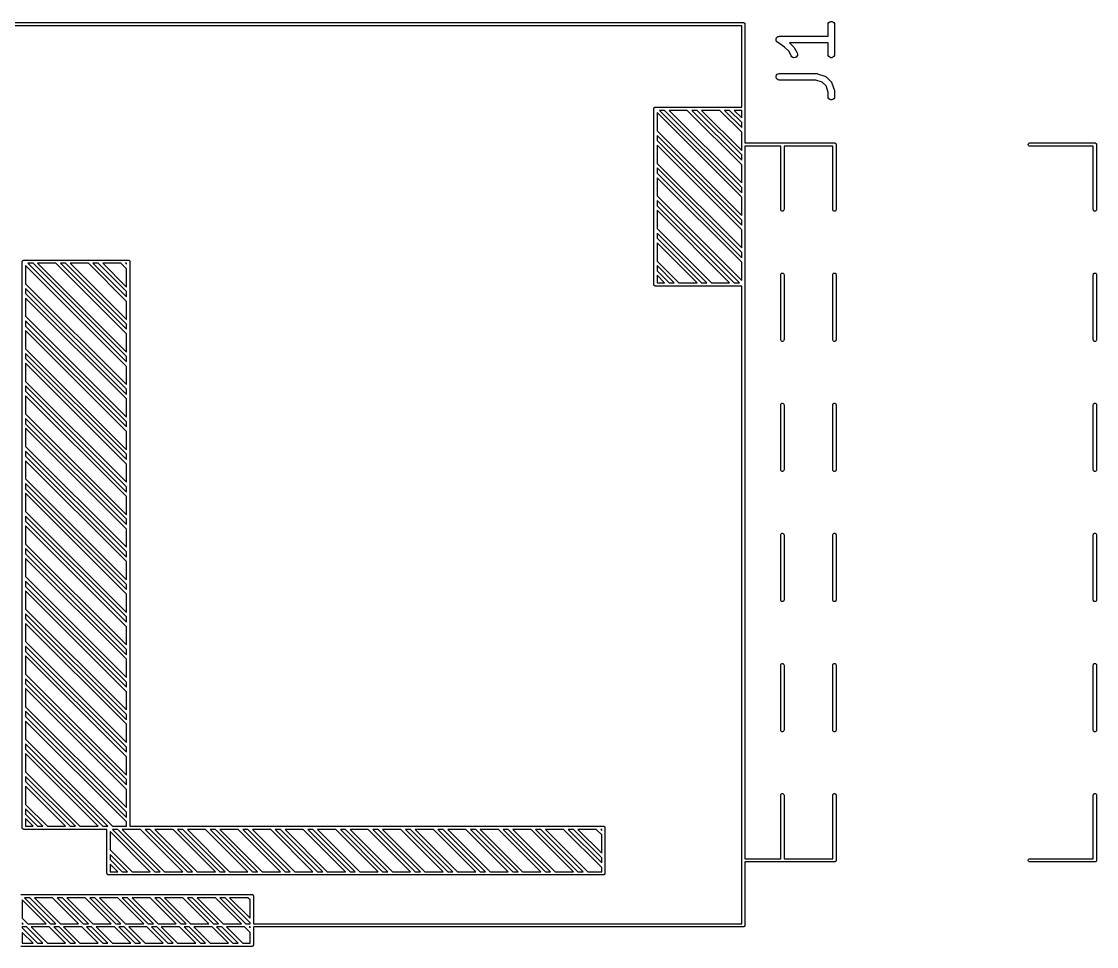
# Model space of a CAD drawing. Extents: x 101.3 to 133.5, y -168.4 to -100.4.
# Drawn here: x 116.96 to 133.47, y -136.37 to -122.15 of the extents above; entities that cross this region are included whole.
import ezdxf

# ---------------------------------------------------------------- set-up
doc = ezdxf.new("R2010")
doc.units = 0
doc.header["$MEASUREMENT"] = 0
doc.layers.add('BLACK', color=7, linetype='CONTINUOUS')

msp = doc.modelspace()

# ---------------------------------------------------------------- linework, layer by layer
at = {"layer": 'Black'}
for p, q in [((111.893, -122.166), (128.043, -122.166)), ((128.043, -122.166), (128.045, -122.166)), ((128.045, -122.166), (128.047, -122.166)), ((128.047, -122.166), (128.049, -122.167)), ((128.049, -122.167), (128.052, -122.168)), ((128.052, -122.168), (128.053, -122.169)), ((128.053, -122.169), (128.055, -122.169)), ((128.055, -122.169), (128.057, -122.171)), ((128.057, -122.171), (128.059, -122.172)), ((128.059, -122.172), (128.06, -122.174)), ((128.06, -122.174), (128.062, -122.175)), ((128.062, -122.175), (128.063, -122.177)), ((128.063, -122.177), (128.065, -122.178)), ((128.065, -122.178), (128.065, -122.181)), ((128.065, -122.181), (128.066, -122.182)), ((128.066, -122.182), (128.067, -122.185)), ((128.067, -122.185), (128.068, -122.187)), ((128.068, -122.187), (128.068, -122.189)), ((128.068, -122.189), (128.068, -122.191)), ((128.068, -122.191), (128.068, -124.016)), ((129.345, -122.2), (129.348, -122.183)), ((129.348, -122.183), (129.357, -122.168)), ((129.357, -122.168), (129.37, -122.156)), ((129.37, -122.156), (129.387, -122.15)), ((129.387, -122.15), (129.404, -122.15)), ((129.404, -122.15), (129.42, -122.156)), ((129.42, -122.156), (129.434, -122.168)), ((129.434, -122.168), (129.442, -122.183)), ((129.442, -122.183), (129.445, -122.2)), ((128.018, -122.216), (111.918, -122.216)), ((128.018, -123.466), (128.018, -122.216)), ((129.345, -122.378), (129.345, -122.2)), ((129.445, -122.2), (129.445, -122.657)), ((128.546, -122.42), (128.548, -122.414)), ((128.546, -122.422), (128.546, -122.42)), ((128.546, -122.425), (128.546, -122.422)), ((128.546, -122.431), (128.546, -122.425)), ((128.546, -122.437), (128.546, -122.431)), ((128.547, -122.44), (128.546, -122.437)), ((128.547, -122.442), (128.547, -122.44)), ((128.55, -122.448), (128.547, -122.442)), ((128.548, -122.414), (128.55, -122.408)), ((128.55, -122.408), (128.551, -122.406)), ((128.552, -122.453), (128.55, -122.448)), ((128.551, -122.406), (128.552, -122.403)), ((128.552, -122.403), (128.556, -122.399)), ((128.554, -122.455), (128.552, -122.453)), ((128.555, -122.458), (128.554, -122.455)), ((128.559, -122.462), (128.555, -122.458)), ((128.556, -122.399), (128.559, -122.394)), ((128.559, -122.394), (128.561, -122.392)), ((128.563, -122.467), (128.559, -122.462)), ((128.561, -122.392), (128.563, -122.39)), ((128.563, -122.39), (128.568, -122.387)), ((128.566, -122.468), (128.563, -122.467)), ((128.568, -122.47), (128.566, -122.468)), ((128.568, -122.387), (128.573, -122.383)), ((128.678, -122.543), (128.568, -122.47)), ((128.573, -122.383), (128.576, -122.383)), ((128.576, -122.383), (128.578, -122.381)), ((128.578, -122.381), (128.584, -122.38)), ((128.584, -122.38), (128.59, -122.379)), ((128.59, -122.379), (128.593, -122.379)), ((128.593, -122.379), (128.595, -122.378)), ((128.595, -122.378), (129.345, -122.378)), ((129.345, -122.478), (128.754, -122.478)), ((128.754, -122.478), (128.821, -122.545)), ((129.345, -122.657), (129.345, -122.478)), ((128.745, -122.61), (128.678, -122.543)), ((128.779, -122.679), (128.745, -122.61)), ((128.79, -122.693), (128.779, -122.679)), ((128.821, -122.545), (128.826, -122.552)), ((128.826, -122.552), (128.831, -122.558)), ((128.831, -122.558), (128.869, -122.634)), ((128.866, -122.684), (128.854, -122.697)), ((128.873, -122.668), (128.866, -122.684)), ((128.869, -122.634), (128.874, -122.651)), ((128.874, -122.651), (128.873, -122.668)), ((129.348, -122.674), (129.345, -122.657)), ((129.357, -122.689), (129.348, -122.674)), ((129.442, -122.674), (129.434, -122.689)), ((129.445, -122.657), (129.442, -122.674)), ((128.804, -122.703), (128.79, -122.693)), ((128.821, -122.707), (128.804, -122.703)), ((128.838, -122.705), (128.821, -122.707)), ((128.854, -122.697), (128.838, -122.705)), ((129.37, -122.7), (129.357, -122.689)), ((129.387, -122.706), (129.37, -122.7)), ((129.404, -122.706), (129.387, -122.706)), ((129.42, -122.7), (129.404, -122.706)), ((129.434, -122.689), (129.42, -122.7)), ((128.546, -122.991), (128.552, -122.975)), ((128.546, -123.008), (128.546, -122.991)), ((128.552, -123.025), (128.546, -123.008)), ((128.552, -122.975), (128.563, -122.961)), ((128.563, -122.961), (128.578, -122.953)), ((128.578, -122.953), (128.595, -122.95)), ((128.595, -122.95), (129.167, -122.95)), ((129.167, -122.95), (129.175, -122.951)), ((129.175, -122.951), (129.183, -122.952)), ((129.183, -122.952), (129.297, -122.99)), ((129.297, -122.99), (129.299, -122.992)), ((129.299, -122.992), (129.302, -122.992)), ((129.302, -122.992), (129.307, -122.996)), ((129.307, -122.996), (129.312, -122.999)), ((129.312, -122.999), (129.314, -123.001)), ((129.314, -123.001), (129.316, -123.002)), ((129.316, -123.002), (129.393, -123.079)), ((128.563, -123.038), (128.552, -123.025)), ((128.578, -123.047), (128.563, -123.038)), ((128.595, -123.05), (128.578, -123.047)), ((129.159, -123.05), (128.595, -123.05)), ((129.254, -123.081), (129.159, -123.05)), ((129.314, -123.141), (129.254, -123.081)), ((129.345, -123.236), (129.314, -123.141)), ((129.393, -123.079), (129.394, -123.081)), ((129.394, -123.081), (129.396, -123.083)), ((129.396, -123.083), (129.399, -123.088)), ((129.399, -123.088), (129.403, -123.093)), ((129.403, -123.093), (129.403, -123.096)), ((129.403, -123.096), (129.405, -123.098)), ((129.405, -123.098), (129.443, -123.212)), ((129.345, -123.304), (129.345, -123.236)), ((129.348, -123.322), (129.345, -123.304)), ((129.357, -123.337), (129.348, -123.322)), ((129.37, -123.348), (129.357, -123.337)), ((129.387, -123.354), (129.37, -123.348)), ((129.42, -123.348), (129.404, -123.354)), ((129.434, -123.337), (129.42, -123.348)), ((129.442, -123.322), (129.434, -123.337)), ((129.445, -123.304), (129.442, -123.322)), ((129.443, -123.212), (129.444, -123.22)), ((129.444, -123.22), (129.445, -123.228)), ((129.445, -123.228), (129.445, -123.304)), ((126.668, -123.487), (126.669, -123.486)), ((126.668, -123.489), (126.668, -123.487)), ((126.668, -123.491), (126.668, -123.489)), ((126.668, -126.191), (126.668, -123.491)), ((126.669, -123.484), (126.67, -123.482)), ((126.669, -123.485), (126.669, -123.484)), ((126.669, -123.486), (126.669, -123.485)), ((126.67, -123.482), (126.671, -123.481)), ((126.671, -123.481), (126.671, -123.478)), ((126.671, -123.478), (126.672, -123.478)), ((126.672, -123.478), (126.673, -123.477)), ((126.673, -123.476), (126.674, -123.475)), ((126.673, -123.477), (126.673, -123.476)), ((126.674, -123.475), (126.676, -123.474)), ((126.676, -123.474), (126.677, -123.472)), ((126.677, -123.472), (126.678, -123.471)), ((126.678, -123.471), (126.679, -123.471)), ((126.679, -123.471), (126.68, -123.47)), ((126.68, -123.47), (126.68, -123.469)), ((126.68, -123.469), (126.683, -123.469)), ((126.683, -123.469), (126.684, -123.468)), ((126.684, -123.468), (126.686, -123.467)), ((126.686, -123.467), (126.687, -123.467)), ((126.687, -123.467), (126.688, -123.467)), ((126.688, -123.467), (126.689, -123.466)), ((126.689, -123.466), (126.691, -123.466)), ((126.691, -123.466), (126.693, -123.466)), ((126.693, -123.466), (128.018, -123.466)), ((129.404, -123.354), (129.387, -123.354)), ((128.018, -124.851), (126.718, -123.551)), ((126.718, -123.551), (126.718, -123.831)), ((126.753, -123.516), (128.018, -124.781)), ((126.833, -123.516), (126.753, -123.516)), ((128.018, -124.701), (126.833, -123.516)), ((126.903, -123.516), (128.018, -124.631)), ((127.183, -123.516), (126.903, -123.516)), ((128.018, -124.351), (127.183, -123.516)), ((127.253, -123.516), (128.018, -124.281)), ((127.333, -123.516), (127.253, -123.516)), ((128.018, -124.201), (127.333, -123.516)), ((127.403, -123.516), (128.018, -124.131)), ((127.683, -123.516), (127.403, -123.516)), ((128.018, -123.851), (127.683, -123.516)), ((127.753, -123.516), (128.018, -123.781)), ((127.833, -123.516), (127.753, -123.516)), ((128.018, -123.701), (127.833, -123.516)), ((127.903, -123.516), (128.018, -123.631)), ((128.018, -123.516), (127.903, -123.516)), ((128.018, -123.631), (128.018, -123.516)), ((126.718, -123.831), (128.018, -125.131)), ((128.018, -123.781), (128.018, -123.701)), ((128.018, -125.201), (126.718, -123.901)), ((126.718, -123.901), (126.718, -123.981)), ((126.718, -123.981), (128.018, -125.281)), ((128.018, -124.131), (128.018, -123.851)), ((128.018, -125.351), (126.718, -124.051)), ((126.718, -124.051), (126.718, -124.331)), ((128.068, -124.016), (129.443, -124.016)), ((128.618, -124.066), (128.068, -124.066)), ((128.068, -124.066), (128.068, -135.016)), ((128.618, -125.041), (128.618, -124.066)), ((129.418, -124.066), (128.668, -124.066)), ((128.668, -124.066), (128.668, -125.041)), ((129.418, -125.041), (129.418, -124.066)), ((129.443, -124.016), (129.445, -124.016)), ((129.445, -124.016), (129.447, -124.016)), ((129.447, -124.016), (129.449, -124.017)), ((129.449, -124.017), (129.452, -124.018)), ((129.452, -124.018), (129.453, -124.019)), ((129.453, -124.019), (129.456, -124.019)), ((129.456, -124.019), (129.457, -124.021)), ((129.457, -124.021), (129.459, -124.022)), ((129.459, -124.022), (129.46, -124.024)), ((129.46, -124.024), (129.462, -124.025)), ((129.462, -124.025), (129.463, -124.027)), ((129.463, -124.027), (129.465, -124.028)), ((129.465, -124.028), (129.465, -124.031)), ((129.465, -124.031), (129.466, -124.032)), ((129.466, -124.032), (129.467, -124.035)), ((129.467, -124.035), (129.468, -124.037)), ((129.468, -124.037), (129.468, -124.039)), ((129.468, -124.039), (129.468, -124.041)), ((129.468, -124.041), (129.468, -125.041)), ((132.418, -124.037), (132.421, -124.028)), ((132.418, -124.045), (132.418, -124.037)), ((132.421, -124.053), (132.418, -124.045)), ((132.421, -124.028), (132.427, -124.022)), ((132.427, -124.06), (132.421, -124.053)), ((132.427, -124.022), (132.434, -124.018)), ((132.434, -124.064), (132.427, -124.06)), ((132.434, -124.018), (132.443, -124.016)), ((132.443, -124.066), (132.434, -124.064)), ((132.443, -124.016), (133.443, -124.016)), ((133.418, -124.066), (132.443, -124.066)), ((133.418, -125.041), (133.418, -124.066)), ((133.443, -124.016), (133.445, -124.016)), ((133.445, -124.016), (133.447, -124.016)), ((133.447, -124.016), (133.449, -124.017)), ((133.449, -124.017), (133.452, -124.018)), ((133.452, -124.018), (133.453, -124.019)), ((133.453, -124.019), (133.456, -124.019)), ((133.456, -124.019), (133.457, -124.021)), ((133.457, -124.021), (133.459, -124.022)), ((133.459, -124.022), (133.46, -124.024)), ((133.46, -124.024), (133.462, -124.025)), ((133.462, -124.025), (133.463, -124.027)), ((133.463, -124.027), (133.465, -124.028)), ((133.465, -124.028), (133.465, -124.031)), ((133.465, -124.031), (133.466, -124.032)), ((133.466, -124.032), (133.467, -124.035)), ((133.467, -124.035), (133.468, -124.037)), ((133.468, -124.037), (133.468, -124.039)), ((133.468, -124.039), (133.468, -124.041)), ((133.468, -124.041), (133.468, -125.041)), ((126.718, -124.331), (128.018, -125.631)), ((128.018, -124.281), (128.018, -124.201)), ((128.018, -125.701), (126.718, -124.401)), ((126.718, -124.401), (126.718, -124.481)), ((126.718, -124.481), (128.018, -125.781)), ((128.018, -124.631), (128.018, -124.351)), ((128.018, -125.851), (126.718, -124.551)), ((126.718, -124.551), (126.718, -124.831)), ((126.718, -124.831), (128.018, -126.131)), ((128.018, -124.781), (128.018, -124.701)), ((127.983, -126.166), (126.718, -124.901)), ((126.718, -124.901), (126.718, -124.981)), ((126.718, -124.981), (127.903, -126.166)), ((128.018, -125.131), (128.018, -124.851)), ((127.833, -126.166), (126.718, -125.051)), ((126.718, -125.051), (126.718, -125.331)), ((128.62, -125.05), (128.618, -125.041)), ((128.624, -125.057), (128.62, -125.05)), ((128.63, -125.063), (128.624, -125.057)), ((128.639, -125.066), (128.63, -125.063)), ((128.647, -125.066), (128.639, -125.066)), ((128.655, -125.063), (128.647, -125.066)), ((128.662, -125.057), (128.655, -125.063)), ((128.666, -125.05), (128.662, -125.057)), ((128.668, -125.041), (128.666, -125.05)), ((129.42, -125.05), (129.418, -125.041)), ((129.424, -125.057), (129.42, -125.05)), ((129.43, -125.063), (129.424, -125.057)), ((129.439, -125.066), (129.43, -125.063)), ((129.447, -125.066), (129.439, -125.066)), ((129.456, -125.063), (129.447, -125.066)), ((129.462, -125.057), (129.456, -125.063)), ((129.466, -125.05), (129.462, -125.057)), ((129.468, -125.041), (129.466, -125.05)), ((133.42, -125.05), (133.418, -125.041)), ((133.424, -125.057), (133.42, -125.05)), ((133.43, -125.063), (133.424, -125.057)), ((133.439, -125.066), (133.43, -125.063)), ((133.447, -125.066), (133.439, -125.066)), ((133.456, -125.063), (133.447, -125.066)), ((133.462, -125.057), (133.456, -125.063)), ((133.466, -125.05), (133.462, -125.057)), ((133.468, -125.041), (133.466, -125.05)), ((128.018, -125.281), (128.018, -125.201)), ((126.718, -125.331), (127.553, -126.166)), ((127.483, -126.166), (126.718, -125.401)), ((126.718, -125.401), (126.718, -125.481)), ((126.718, -125.481), (127.403, -126.166)), ((128.018, -125.631), (128.018, -125.351)), ((127.333, -126.166), (126.718, -125.551)), ((126.718, -125.551), (126.718, -125.831)), ((116.973, -125.826), (116.974, -125.825)), ((116.974, -125.825), (116.976, -125.824)), ((116.976, -125.824), (116.977, -125.822)), ((116.977, -125.822), (116.978, -125.821)), ((116.978, -125.821), (116.979, -125.821)), ((116.979, -125.821), (116.98, -125.82)), ((116.98, -125.82), (116.98, -125.819)), ((116.98, -125.819), (116.983, -125.819)), ((116.983, -125.819), (116.984, -125.818)), ((116.984, -125.818), (116.986, -125.817)), ((116.986, -125.817), (116.987, -125.817)), ((116.987, -125.817), (116.988, -125.817)), ((116.988, -125.817), (116.989, -125.816)), ((116.989, -125.816), (116.991, -125.816)), ((116.991, -125.816), (116.993, -125.816)), ((116.993, -125.816), (118.593, -125.816)), ((118.593, -125.816), (118.595, -125.816)), ((118.595, -125.816), (118.597, -125.816)), ((118.597, -125.816), (118.599, -125.817)), ((118.599, -125.817), (118.602, -125.818)), ((118.602, -125.818), (118.603, -125.819)), ((118.603, -125.819), (118.605, -125.819)), ((118.605, -125.819), (118.607, -125.821)), ((118.607, -125.821), (118.609, -125.822)), ((118.609, -125.822), (118.61, -125.824)), ((118.61, -125.824), (118.612, -125.825)), ((118.612, -125.825), (118.613, -125.827)), ((128.018, -125.781), (128.018, -125.701)), ((116.968, -125.837), (116.969, -125.836)), ((116.968, -125.839), (116.968, -125.837)), ((116.968, -125.841), (116.968, -125.839)), ((116.968, -134.541), (116.968, -125.841)), ((116.969, -125.834), (116.97, -125.832)), ((116.969, -125.835), (116.969, -125.834)), ((116.969, -125.836), (116.969, -125.835)), ((116.97, -125.832), (116.971, -125.831)), ((116.971, -125.831), (116.971, -125.828)), ((116.971, -125.828), (116.972, -125.828)), ((116.972, -125.828), (116.973, -125.827)), ((116.973, -125.827), (116.973, -125.826)), ((118.568, -127.451), (117.018, -125.901)), ((117.018, -125.901), (117.018, -126.181)), ((117.053, -125.866), (118.568, -127.381)), ((117.133, -125.866), (117.053, -125.866)), ((118.568, -127.301), (117.133, -125.866)), ((117.203, -125.866), (118.568, -127.231)), ((117.483, -125.866), (117.203, -125.866)), ((118.568, -126.951), (117.483, -125.866)), ((117.553, -125.866), (118.568, -126.881)), ((117.633, -125.866), (117.553, -125.866)), ((118.568, -126.801), (117.633, -125.866)), ((117.703, -125.866), (118.568, -126.731)), ((117.983, -125.866), (117.703, -125.866)), ((118.568, -126.451), (117.983, -125.866)), ((118.053, -125.866), (118.568, -126.381)), ((118.133, -125.866), (118.053, -125.866)), ((118.568, -126.301), (118.133, -125.866)), ((118.203, -125.866), (118.568, -126.231)), ((118.483, -125.866), (118.203, -125.866)), ((118.568, -125.951), (118.483, -125.866)), ((118.553, -125.866), (118.568, -125.881)), ((118.568, -125.866), (118.553, -125.866)), ((118.568, -125.881), (118.568, -125.866)), ((118.568, -126.231), (118.568, -125.951)), ((118.613, -125.827), (118.615, -125.828)), ((118.615, -125.828), (118.615, -125.831)), ((118.615, -125.831), (118.616, -125.832)), ((118.616, -125.832), (118.617, -125.835)), ((118.617, -125.835), (118.618, -125.837)), ((118.618, -125.837), (118.618, -125.839)), ((118.618, -125.839), (118.618, -125.841)), ((118.618, -125.841), (118.618, -134.516)), ((126.718, -125.831), (127.053, -126.166)), ((126.983, -126.166), (126.718, -125.901)), ((126.718, -125.901), (126.718, -125.981)), ((126.718, -125.981), (126.903, -126.166)), ((128.018, -126.131), (128.018, -125.851)), ((126.833, -126.166), (126.718, -126.051)), ((126.718, -126.051), (126.718, -126.166)), ((128.618, -126.041), (128.62, -126.032)), ((128.618, -127.041), (128.618, -126.041)), ((128.62, -126.032), (128.624, -126.025)), ((128.624, -126.025), (128.63, -126.019)), ((128.63, -126.019), (128.639, -126.016)), ((128.639, -126.016), (128.647, -126.016)), ((128.647, -126.016), (128.655, -126.019)), ((128.655, -126.019), (128.662, -126.025)), ((128.662, -126.025), (128.666, -126.032)), ((128.666, -126.032), (128.668, -126.041)), ((128.668, -126.041), (128.668, -127.041)), ((129.418, -126.041), (129.42, -126.032)), ((129.418, -127.041), (129.418, -126.041)), ((129.42, -126.032), (129.424, -126.025)), ((129.424, -126.025), (129.43, -126.019)), ((129.43, -126.019), (129.439, -126.016)), ((129.439, -126.016), (129.447, -126.016)), ((129.447, -126.016), (129.456, -126.019)), ((129.456, -126.019), (129.462, -126.025)), ((129.462, -126.025), (129.466, -126.032)), ((129.466, -126.032), (129.468, -126.041)), ((129.468, -126.041), (129.468, -127.041)), ((133.418, -126.041), (133.42, -126.032)), ((133.418, -127.041), (133.418, -126.041)), ((133.42, -126.032), (133.424, -126.025)), ((133.424, -126.025), (133.43, -126.019)), ((133.43, -126.019), (133.439, -126.016)), ((133.439, -126.016), (133.447, -126.016)), ((133.447, -126.016), (133.456, -126.019)), ((133.456, -126.019), (133.462, -126.025)), ((133.462, -126.025), (133.466, -126.032)), ((133.466, -126.032), (133.468, -126.041)), ((133.468, -126.041), (133.468, -127.041)), ((117.018, -126.181), (118.568, -127.731)), ((118.568, -127.801), (117.018, -126.251)), ((117.018, -126.251), (117.018, -126.331)), ((118.568, -126.381), (118.568, -126.301)), ((126.668, -126.193), (126.668, -126.191)), ((126.668, -126.195), (126.668, -126.193)), ((126.669, -126.197), (126.668, -126.195)), ((126.67, -126.2), (126.669, -126.197)), ((126.671, -126.201), (126.67, -126.2)), ((126.671, -126.203), (126.671, -126.201)), ((126.673, -126.205), (126.671, -126.203)), ((126.674, -126.207), (126.673, -126.205)), ((126.676, -126.208), (126.674, -126.207)), ((126.677, -126.21), (126.676, -126.208)), ((126.679, -126.211), (126.677, -126.21)), ((126.68, -126.213), (126.679, -126.211)), ((126.683, -126.213), (126.68, -126.213)), ((126.684, -126.214), (126.683, -126.213)), ((126.687, -126.215), (126.684, -126.214)), ((126.689, -126.216), (126.687, -126.215)), ((126.691, -126.216), (126.689, -126.216)), ((126.693, -126.216), (126.691, -126.216)), ((128.018, -126.216), (126.693, -126.216)), ((126.718, -126.166), (126.833, -126.166)), ((126.903, -126.166), (126.983, -126.166)), ((127.053, -126.166), (127.333, -126.166)), ((127.403, -126.166), (127.483, -126.166)), ((127.553, -126.166), (127.833, -126.166)), ((127.903, -126.166), (127.983, -126.166)), ((128.018, -136.016), (128.018, -126.216)), ((117.018, -126.331), (118.568, -127.881)), ((118.568, -127.951), (117.018, -126.401)), ((117.018, -126.401), (117.018, -126.681)), ((118.568, -126.731), (118.568, -126.451)), ((117.018, -126.681), (118.568, -128.231)), ((118.568, -128.301), (117.018, -126.751)), ((117.018, -126.751), (117.018, -126.831)), ((118.568, -126.881), (118.568, -126.801)), ((117.018, -126.831), (118.568, -128.381)), ((118.568, -128.451), (117.018, -126.901)), ((117.018, -126.901), (117.018, -127.181)), ((118.568, -127.231), (118.568, -126.951)), ((128.62, -127.05), (128.618, -127.041)), ((128.624, -127.057), (128.62, -127.05)), ((128.63, -127.063), (128.624, -127.057)), ((128.639, -127.066), (128.63, -127.063)), ((128.647, -127.066), (128.639, -127.066)), ((128.655, -127.063), (128.647, -127.066)), ((128.662, -127.057), (128.655, -127.063)), ((128.666, -127.05), (128.662, -127.057)), ((128.668, -127.041), (128.666, -127.05)), ((129.42, -127.05), (129.418, -127.041)), ((129.424, -127.057), (129.42, -127.05)), ((129.43, -127.063), (129.424, -127.057)), ((129.439, -127.066), (129.43, -127.063)), ((129.447, -127.066), (129.439, -127.066)), ((129.456, -127.063), (129.447, -127.066)), ((129.462, -127.057), (129.456, -127.063)), ((129.466, -127.05), (129.462, -127.057)), ((129.468, -127.041), (129.466, -127.05)), ((133.42, -127.05), (133.418, -127.041)), ((133.424, -127.057), (133.42, -127.05)), ((133.43, -127.063), (133.424, -127.057)), ((133.439, -127.066), (133.43, -127.063)), ((133.447, -127.066), (133.439, -127.066)), ((133.456, -127.063), (133.447, -127.066)), ((133.462, -127.057), (133.456, -127.063)), ((133.466, -127.05), (133.462, -127.057)), ((133.468, -127.041), (133.466, -127.05)), ((117.018, -127.181), (118.568, -128.731)), ((118.568, -128.801), (117.018, -127.251)), ((117.018, -127.251), (117.018, -127.331)), ((118.568, -127.381), (118.568, -127.301)), ((117.018, -127.331), (118.568, -128.881)), ((118.568, -128.951), (117.018, -127.401)), ((117.018, -127.401), (117.018, -127.681)), ((118.568, -127.731), (118.568, -127.451)), ((117.018, -127.681), (118.568, -129.231)), ((118.568, -129.301), (117.018, -127.751)), ((117.018, -127.751), (117.018, -127.831)), ((118.568, -127.881), (118.568, -127.801)), ((117.018, -127.831), (118.568, -129.381)), ((118.568, -129.451), (117.018, -127.901)), ((117.018, -127.901), (117.018, -128.181)), ((118.568, -128.231), (118.568, -127.951)), ((128.618, -128.041), (128.62, -128.032)), ((128.618, -129.041), (128.618, -128.041)), ((128.62, -128.032), (128.624, -128.025)), ((128.624, -128.025), (128.63, -128.019)), ((128.63, -128.019), (128.639, -128.016)), ((128.639, -128.016), (128.647, -128.016)), ((128.647, -128.016), (128.655, -128.019)), ((128.655, -128.019), (128.662, -128.025)), ((128.662, -128.025), (128.666, -128.032)), ((128.666, -128.032), (128.668, -128.041)), ((128.668, -128.041), (128.668, -129.041)), ((129.418, -128.041), (129.42, -128.032)), ((129.418, -129.041), (129.418, -128.041)), ((129.42, -128.032), (129.424, -128.025)), ((129.424, -128.025), (129.43, -128.019)), ((129.43, -128.019), (129.439, -128.016)), ((129.439, -128.016), (129.447, -128.016)), ((129.447, -128.016), (129.456, -128.019)), ((129.456, -128.019), (129.462, -128.025)), ((129.462, -128.025), (129.466, -128.032)), ((129.466, -128.032), (129.468, -128.041)), ((129.468, -128.041), (129.468, -129.041)), ((133.418, -128.041), (133.42, -128.032)), ((133.418, -129.041), (133.418, -128.041)), ((133.42, -128.032), (133.424, -128.025)), ((133.424, -128.025), (133.43, -128.019)), ((133.43, -128.019), (133.439, -128.016)), ((133.439, -128.016), (133.447, -128.016)), ((133.447, -128.016), (133.456, -128.019)), ((133.456, -128.019), (133.462, -128.025)), ((133.462, -128.025), (133.466, -128.032)), ((133.466, -128.032), (133.468, -128.041)), ((133.468, -128.041), (133.468, -129.041)), ((117.018, -128.181), (118.568, -129.731)), ((118.568, -129.801), (117.018, -128.251)), ((117.018, -128.251), (117.018, -128.331)), ((118.568, -128.381), (118.568, -128.301)), ((117.018, -128.331), (118.568, -129.881)), ((118.568, -129.951), (117.018, -128.401)), ((117.018, -128.401), (117.018, -128.681)), ((118.568, -128.731), (118.568, -128.451)), ((117.018, -128.681), (118.568, -130.231)), ((118.568, -130.301), (117.018, -128.751)), ((117.018, -128.751), (117.018, -128.831)), ((117.018, -128.831), (118.568, -130.381)), ((118.568, -130.451), (117.018, -128.901)), ((117.018, -128.901), (117.018, -129.181)), ((118.568, -128.881), (118.568, -128.801)), ((118.568, -129.231), (118.568, -128.951)), ((128.62, -129.05), (128.618, -129.041)), ((128.624, -129.057), (128.62, -129.05)), ((128.63, -129.063), (128.624, -129.057)), ((128.639, -129.066), (128.63, -129.063)), ((128.647, -129.066), (128.639, -129.066)), ((128.655, -129.063), (128.647, -129.066)), ((128.662, -129.057), (128.655, -129.063)), ((128.666, -129.05), (128.662, -129.057)), ((128.668, -129.041), (128.666, -129.05)), ((129.42, -129.05), (129.418, -129.041)), ((129.424, -129.057), (129.42, -129.05)), ((129.43, -129.063), (129.424, -129.057)), ((129.439, -129.066), (129.43, -129.063)), ((129.447, -129.066), (129.439, -129.066)), ((129.456, -129.063), (129.447, -129.066)), ((129.462, -129.057), (129.456, -129.063)), ((129.466, -129.05), (129.462, -129.057)), ((129.468, -129.041), (129.466, -129.05)), ((133.42, -129.05), (133.418, -129.041)), ((133.424, -129.057), (133.42, -129.05)), ((133.43, -129.063), (133.424, -129.057)), ((133.439, -129.066), (133.43, -129.063)), ((133.447, -129.066), (133.439, -129.066)), ((133.456, -129.063), (133.447, -129.066)), ((133.462, -129.057), (133.456, -129.063)), ((133.466, -129.05), (133.462, -129.057)), ((133.468, -129.041), (133.466, -129.05)), ((117.018, -129.181), (118.568, -130.731)), ((118.568, -130.801), (117.018, -129.251)), ((117.018, -129.251), (117.018, -129.331)), ((117.018, -129.331), (118.568, -130.881)), ((118.568, -130.951), (117.018, -129.401)), ((117.018, -129.401), (117.018, -129.681)), ((118.568, -129.381), (118.568, -129.301)), ((118.568, -129.731), (118.568, -129.451)), ((117.018, -129.681), (118.568, -131.231)), ((118.568, -131.301), (117.018, -129.751)), ((117.018, -129.751), (117.018, -129.831)), ((117.018, -129.831), (118.568, -131.381)), ((118.568, -131.451), (117.018, -129.901)), ((117.018, -129.901), (117.018, -130.181)), ((118.568, -129.881), (118.568, -129.801)), ((118.568, -130.231), (118.568, -129.951)), ((128.618, -130.041), (128.62, -130.032)), ((128.618, -131.041), (128.618, -130.041)), ((128.62, -130.032), (128.624, -130.025)), ((128.624, -130.025), (128.63, -130.019)), ((128.63, -130.019), (128.639, -130.016)), ((128.639, -130.016), (128.647, -130.016)), ((128.647, -130.016), (128.655, -130.019)), ((128.655, -130.019), (128.662, -130.025)), ((128.662, -130.025), (128.666, -130.032)), ((128.666, -130.032), (128.668, -130.041)), ((128.668, -130.041), (128.668, -131.041)), ((129.418, -130.041), (129.42, -130.032)), ((129.418, -131.041), (129.418, -130.041)), ((129.42, -130.032), (129.424, -130.025)), ((129.424, -130.025), (129.43, -130.019)), ((129.43, -130.019), (129.439, -130.016)), ((129.439, -130.016), (129.447, -130.016)), ((129.447, -130.016), (129.456, -130.019)), ((129.456, -130.019), (129.462, -130.025)), ((129.462, -130.025), (129.466, -130.032)), ((129.466, -130.032), (129.468, -130.041)), ((129.468, -130.041), (129.468, -131.041)), ((133.418, -130.041), (133.42, -130.032)), ((133.418, -131.041), (133.418, -130.041)), ((133.42, -130.032), (133.424, -130.025)), ((133.424, -130.025), (133.43, -130.019)), ((133.43, -130.019), (133.439, -130.016)), ((133.439, -130.016), (133.447, -130.016)), ((133.447, -130.016), (133.456, -130.019)), ((133.456, -130.019), (133.462, -130.025)), ((133.462, -130.025), (133.466, -130.032)), ((133.466, -130.032), (133.468, -130.041)), ((133.468, -130.041), (133.468, -131.041)), ((117.018, -130.181), (118.568, -131.731)), ((118.568, -131.801), (117.018, -130.251)), ((117.018, -130.251), (117.018, -130.331)), ((117.018, -130.331), (118.568, -131.881)), ((118.568, -131.951), (117.018, -130.401)), ((117.018, -130.401), (117.018, -130.681)), ((118.568, -130.381), (118.568, -130.301)), ((118.568, -130.731), (118.568, -130.451)), ((117.018, -130.681), (118.568, -132.231)), ((118.568, -132.301), (117.018, -130.751)), ((117.018, -130.751), (117.018, -130.831)), ((117.018, -130.831), (118.568, -132.381)), ((118.568, -132.451), (117.018, -130.901)), ((117.018, -130.901), (117.018, -131.181)), ((118.568, -130.881), (118.568, -130.801)), ((118.568, -131.231), (118.568, -130.951)), ((128.62, -131.05), (128.618, -131.041)), ((128.624, -131.057), (128.62, -131.05)), ((128.63, -131.063), (128.624, -131.057)), ((128.639, -131.066), (128.63, -131.063)), ((128.647, -131.066), (128.639, -131.066)), ((128.655, -131.063), (128.647, -131.066)), ((128.662, -131.057), (128.655, -131.063)), ((128.666, -131.05), (128.662, -131.057)), ((128.668, -131.041), (128.666, -131.05)), ((129.42, -131.05), (129.418, -131.041)), ((129.424, -131.057), (129.42, -131.05)), ((129.43, -131.063), (129.424, -131.057)), ((129.439, -131.066), (129.43, -131.063)), ((129.447, -131.066), (129.439, -131.066)), ((129.456, -131.063), (129.447, -131.066)), ((129.462, -131.057), (129.456, -131.063)), ((129.466, -131.05), (129.462, -131.057)), ((129.468, -131.041), (129.466, -131.05)), ((133.42, -131.05), (133.418, -131.041)), ((133.424, -131.057), (133.42, -131.05)), ((133.43, -131.063), (133.424, -131.057)), ((133.439, -131.066), (133.43, -131.063)), ((133.447, -131.066), (133.439, -131.066)), ((133.456, -131.063), (133.447, -131.066)), ((133.462, -131.057), (133.456, -131.063)), ((133.466, -131.05), (133.462, -131.057)), ((133.468, -131.041), (133.466, -131.05)), ((117.018, -131.181), (118.568, -132.731)), ((118.568, -132.801), (117.018, -131.251)), ((117.018, -131.251), (117.018, -131.331)), ((117.018, -131.331), (118.568, -132.881)), ((118.568, -132.951), (117.018, -131.401)), ((117.018, -131.401), (117.018, -131.681)), ((118.568, -131.381), (118.568, -131.301)), ((118.568, -131.731), (118.568, -131.451)), ((117.018, -131.681), (118.568, -133.231)), ((118.568, -133.301), (117.018, -131.751)), ((117.018, -131.751), (117.018, -131.831)), ((117.018, -131.831), (118.568, -133.381)), ((118.568, -133.451), (117.018, -131.901)), ((117.018, -131.901), (117.018, -132.181)), ((118.568, -131.881), (118.568, -131.801)), ((118.568, -132.231), (118.568, -131.951)), ((128.618, -132.041), (128.62, -132.032)), ((128.618, -133.041), (128.618, -132.041)), ((128.62, -132.032), (128.624, -132.025)), ((128.624, -132.025), (128.63, -132.019)), ((128.63, -132.019), (128.639, -132.016)), ((128.639, -132.016), (128.647, -132.016)), ((128.647, -132.016), (128.655, -132.019)), ((128.655, -132.019), (128.662, -132.025)), ((128.662, -132.025), (128.666, -132.032)), ((128.666, -132.032), (128.668, -132.041)), ((128.668, -132.041), (128.668, -133.041)), ((129.418, -132.041), (129.42, -132.032)), ((129.418, -133.041), (129.418, -132.041)), ((129.42, -132.032), (129.424, -132.025)), ((129.424, -132.025), (129.43, -132.019)), ((129.43, -132.019), (129.439, -132.016)), ((129.439, -132.016), (129.447, -132.016)), ((129.447, -132.016), (129.456, -132.019)), ((129.456, -132.019), (129.462, -132.025)), ((129.462, -132.025), (129.466, -132.032)), ((129.466, -132.032), (129.468, -132.041)), ((129.468, -132.041), (129.468, -133.041)), ((133.418, -132.041), (133.42, -132.032)), ((133.418, -133.041), (133.418, -132.041)), ((133.42, -132.032), (133.424, -132.025)), ((133.424, -132.025), (133.43, -132.019)), ((133.43, -132.019), (133.439, -132.016)), ((133.439, -132.016), (133.447, -132.016)), ((133.447, -132.016), (133.456, -132.019)), ((133.456, -132.019), (133.462, -132.025)), ((133.462, -132.025), (133.466, -132.032)), ((133.466, -132.032), (133.468, -132.041)), ((133.468, -132.041), (133.468, -133.041)), ((117.018, -132.181), (118.568, -133.731)), ((118.568, -133.801), (117.018, -132.251)), ((117.018, -132.251), (117.018, -132.331)), ((117.018, -132.331), (118.568, -133.881)), ((118.568, -133.951), (117.018, -132.401)), ((117.018, -132.401), (117.018, -132.681)), ((118.568, -132.381), (118.568, -132.301)), ((118.568, -132.731), (118.568, -132.451)), ((117.018, -132.681), (118.568, -134.231)), ((118.568, -134.301), (117.018, -132.751)), ((117.018, -132.751), (117.018, -132.831)), ((117.018, -132.831), (118.568, -134.381)), ((118.568, -134.451), (117.018, -132.901)), ((117.018, -132.901), (117.018, -133.181)), ((118.568, -132.881), (118.568, -132.801)), ((118.568, -133.231), (118.568, -132.951)), ((128.62, -133.05), (128.618, -133.041)), ((128.624, -133.057), (128.62, -133.05)), ((128.63, -133.063), (128.624, -133.057)), ((128.639, -133.066), (128.63, -133.063)), ((128.647, -133.066), (128.639, -133.066)), ((128.655, -133.063), (128.647, -133.066)), ((128.662, -133.057), (128.655, -133.063)), ((128.666, -133.05), (128.662, -133.057)), ((128.668, -133.041), (128.666, -133.05)), ((129.42, -133.05), (129.418, -133.041)), ((129.424, -133.057), (129.42, -133.05)), ((129.43, -133.063), (129.424, -133.057)), ((129.439, -133.066), (129.43, -133.063)), ((129.447, -133.066), (129.439, -133.066)), ((129.456, -133.063), (129.447, -133.066)), ((129.462, -133.057), (129.456, -133.063)), ((129.466, -133.05), (129.462, -133.057)), ((129.468, -133.041), (129.466, -133.05)), ((133.42, -133.05), (133.418, -133.041)), ((133.424, -133.057), (133.42, -133.05)), ((133.43, -133.063), (133.424, -133.057)), ((133.439, -133.066), (133.43, -133.063)), ((133.447, -133.066), (133.439, -133.066)), ((133.456, -133.063), (133.447, -133.066)), ((133.462, -133.057), (133.456, -133.063)), ((133.466, -133.05), (133.462, -133.057)), ((133.468, -133.041), (133.466, -133.05)), ((117.018, -133.181), (118.353, -134.516)), ((118.283, -134.516), (117.018, -133.251)), ((117.018, -133.251), (117.018, -133.331)), ((117.018, -133.331), (118.203, -134.516)), ((118.133, -134.516), (117.018, -133.401)), ((117.018, -133.401), (117.018, -133.681)), ((118.568, -133.381), (118.568, -133.301)), ((118.568, -133.731), (118.568, -133.451)), ((117.018, -133.681), (117.853, -134.516)), ((117.783, -134.516), (117.018, -133.751)), ((117.018, -133.751), (117.018, -133.831)), ((117.018, -133.831), (117.703, -134.516)), ((117.633, -134.516), (117.018, -133.901)), ((117.018, -133.901), (117.018, -134.181)), ((118.568, -133.881), (118.568, -133.801)), ((118.568, -134.231), (118.568, -133.951)), ((128.618, -134.041), (128.62, -134.032)), ((128.618, -135.016), (128.618, -134.041)), ((128.62, -134.032), (128.624, -134.025)), ((128.624, -134.025), (128.63, -134.019)), ((128.63, -134.019), (128.639, -134.016)), ((128.639, -134.016), (128.647, -134.016)), ((128.647, -134.016), (128.655, -134.019)), ((128.655, -134.019), (128.662, -134.025)), ((128.662, -134.025), (128.666, -134.032)), ((128.666, -134.032), (128.668, -134.041)), ((128.668, -134.041), (128.668, -135.016)), ((129.418, -134.041), (129.42, -134.032)), ((129.418, -135.016), (129.418, -134.041)), ((129.42, -134.032), (129.424, -134.025)), ((129.424, -134.025), (129.43, -134.019)), ((129.43, -134.019), (129.439, -134.016)), ((129.439, -134.016), (129.447, -134.016)), ((129.447, -134.016), (129.456, -134.019)), ((129.456, -134.019), (129.462, -134.025)), ((129.462, -134.025), (129.466, -134.032)), ((129.466, -134.032), (129.468, -134.041)), ((129.468, -134.041), (129.468, -135.041)), ((133.418, -134.041), (133.42, -134.032)), ((133.418, -135.016), (133.418, -134.041)), ((133.42, -134.032), (133.424, -134.025)), ((133.424, -134.025), (133.43, -134.019)), ((133.43, -134.019), (133.439, -134.016)), ((133.439, -134.016), (133.447, -134.016)), ((133.447, -134.016), (133.456, -134.019)), ((133.456, -134.019), (133.462, -134.025)), ((133.462, -134.025), (133.466, -134.032)), ((133.466, -134.032), (133.468, -134.041)), ((133.468, -134.041), (133.468, -135.041)), ((117.018, -134.181), (117.353, -134.516)), ((117.283, -134.516), (117.018, -134.251)), ((117.018, -134.251), (117.018, -134.331)), ((117.018, -134.331), (117.203, -134.516)), ((117.133, -134.516), (117.018, -134.401)), ((117.018, -134.401), (117.018, -134.516)), ((118.568, -134.381), (118.568, -134.301)), ((116.968, -134.543), (116.968, -134.541)), ((116.968, -134.545), (116.968, -134.543)), ((116.969, -134.547), (116.968, -134.545)), ((116.97, -134.55), (116.969, -134.547)), ((116.971, -134.551), (116.97, -134.55)), ((116.971, -134.553), (116.971, -134.551)), ((116.973, -134.555), (116.971, -134.553)), ((116.974, -134.557), (116.973, -134.555)), ((116.976, -134.558), (116.974, -134.557)), ((116.977, -134.56), (116.976, -134.558)), ((116.979, -134.561), (116.977, -134.56)), ((116.98, -134.563), (116.979, -134.561)), ((116.983, -134.563), (116.98, -134.563)), ((116.984, -134.564), (116.983, -134.563)), ((116.987, -134.565), (116.984, -134.564)), ((116.989, -134.566), (116.987, -134.565)), ((116.991, -134.566), (116.989, -134.566)), ((116.993, -134.566), (116.991, -134.566)), ((118.268, -134.566), (116.993, -134.566)), ((117.018, -134.516), (117.133, -134.516)), ((117.203, -134.516), (117.283, -134.516)), ((117.353, -134.516), (117.633, -134.516)), ((117.703, -134.516), (117.783, -134.516)), ((117.853, -134.516), (118.133, -134.516)), ((118.203, -134.516), (118.283, -134.516)), ((118.268, -135.241), (118.268, -134.566)), ((118.353, -134.516), (118.568, -134.516)), ((118.353, -134.566), (119.003, -135.216)), ((118.433, -134.566), (118.353, -134.566)), ((119.083, -135.216), (118.433, -134.566)), ((118.593, -134.566), (118.503, -134.566)), ((118.503, -134.566), (119.153, -135.216)), ((118.568, -134.516), (118.568, -134.451)), ((118.783, -134.566), (118.593, -134.566)), ((118.618, -134.516), (125.893, -134.516)), ((119.433, -135.216), (118.783, -134.566)), ((118.853, -134.566), (119.503, -135.216)), ((118.933, -134.566), (118.853, -134.566)), ((119.583, -135.216), (118.933, -134.566)), ((119.003, -134.566), (119.653, -135.216)), ((119.283, -134.566), (119.003, -134.566)), ((119.933, -135.216), (119.283, -134.566)), ((119.353, -134.566), (120.003, -135.216)), ((119.433, -134.566), (119.353, -134.566)), ((120.083, -135.216), (119.433, -134.566)), ((119.503, -134.566), (120.153, -135.216)), ((119.783, -134.566), (119.503, -134.566)), ((120.433, -135.216), (119.783, -134.566)), ((119.853, -134.566), (120.503, -135.216)), ((119.933, -134.566), (119.853, -134.566)), ((120.583, -135.216), (119.933, -134.566)), ((120.003, -134.566), (120.653, -135.216)), ((120.283, -134.566), (120.003, -134.566)), ((120.933, -135.216), (120.283, -134.566)), ((120.353, -134.566), (121.003, -135.216)), ((120.433, -134.566), (120.353, -134.566)), ((121.083, -135.216), (120.433, -134.566)), ((120.503, -134.566), (121.153, -135.216)), ((120.783, -134.566), (120.503, -134.566)), ((121.433, -135.216), (120.783, -134.566)), ((120.853, -134.566), (121.503, -135.216)), ((120.933, -134.566), (120.853, -134.566)), ((121.583, -135.216), (120.933, -134.566)), ((121.003, -134.566), (121.653, -135.216)), ((121.283, -134.566), (121.003, -134.566)), ((121.933, -135.216), (121.283, -134.566)), ((121.353, -134.566), (122.003, -135.216)), ((121.433, -134.566), (121.353, -134.566)), ((122.083, -135.216), (121.433, -134.566)), ((121.503, -134.566), (122.153, -135.216)), ((121.783, -134.566), (121.503, -134.566)), ((122.433, -135.216), (121.783, -134.566)), ((121.853, -134.566), (122.503, -135.216)), ((121.933, -134.566), (121.853, -134.566)), ((122.583, -135.216), (121.933, -134.566)), ((122.003, -134.566), (122.653, -135.216)), ((122.283, -134.566), (122.003, -134.566)), ((122.933, -135.216), (122.283, -134.566)), ((122.353, -134.566), (123.003, -135.216)), ((122.433, -134.566), (122.353, -134.566)), ((123.083, -135.216), (122.433, -134.566)), ((122.503, -134.566), (123.153, -135.216)), ((122.783, -134.566), (122.503, -134.566)), ((123.433, -135.216), (122.783, -134.566)), ((122.853, -134.566), (123.503, -135.216)), ((122.933, -134.566), (122.853, -134.566)), ((123.583, -135.216), (122.933, -134.566)), ((123.003, -134.566), (123.653, -135.216)), ((123.283, -134.566), (123.003, -134.566)), ((123.933, -135.216), (123.283, -134.566)), ((123.353, -134.566), (124.003, -135.216)), ((123.433, -134.566), (123.353, -134.566)), ((124.083, -135.216), (123.433, -134.566)), ((123.503, -134.566), (124.153, -135.216)), ((123.783, -134.566), (123.503, -134.566)), ((124.433, -135.216), (123.783, -134.566)), ((123.853, -134.566), (124.503, -135.216)), ((123.933, -134.566), (123.853, -134.566)), ((124.583, -135.216), (123.933, -134.566)), ((124.003, -134.566), (124.653, -135.216)), ((124.283, -134.566), (124.003, -134.566)), ((124.933, -135.216), (124.283, -134.566)), ((124.353, -134.566), (125.003, -135.216)), ((124.433, -134.566), (124.353, -134.566)), ((125.083, -135.216), (124.433, -134.566)), ((124.503, -134.566), (125.153, -135.216)), ((124.783, -134.566), (124.503, -134.566)), ((125.433, -135.216), (124.783, -134.566)), ((124.853, -134.566), (125.503, -135.216)), ((124.933, -134.566), (124.853, -134.566)), ((125.583, -135.216), (124.933, -134.566)), ((125.003, -134.566), (125.653, -135.216)), ((125.283, -134.566), (125.003, -134.566)), ((125.868, -135.151), (125.283, -134.566)), ((125.353, -134.566), (125.868, -135.081)), ((125.433, -134.566), (125.353, -134.566)), ((125.868, -135.001), (125.433, -134.566)), ((125.503, -134.566), (125.868, -134.931)), ((125.783, -134.566), (125.503, -134.566)), ((125.868, -134.651), (125.783, -134.566)), ((125.853, -134.566), (125.868, -134.581)), ((125.868, -134.566), (125.853, -134.566)), ((125.868, -134.581), (125.868, -134.566)), ((125.893, -134.516), (125.895, -134.516)), ((125.895, -134.516), (125.897, -134.516)), ((125.897, -134.516), (125.899, -134.517)), ((125.899, -134.517), (125.902, -134.518)), ((125.902, -134.518), (125.903, -134.519)), ((125.903, -134.519), (125.905, -134.519)), ((125.905, -134.519), (125.907, -134.521)), ((125.907, -134.521), (125.909, -134.522)), ((125.909, -134.522), (125.91, -134.524)), ((125.91, -134.524), (125.912, -134.525)), ((125.912, -134.525), (125.913, -134.527)), ((125.913, -134.527), (125.915, -134.528)), ((125.915, -134.528), (125.915, -134.531)), ((125.915, -134.531), (125.916, -134.532)), ((125.916, -134.532), (125.917, -134.535)), ((125.917, -134.535), (125.918, -134.537)), ((125.918, -134.537), (125.918, -134.539)), ((125.918, -134.539), (125.918, -134.541)), ((125.918, -134.541), (125.918, -135.241)), ((118.933, -135.216), (118.318, -134.601)), ((118.318, -134.601), (118.318, -134.881)), ((125.868, -134.931), (125.868, -134.651)), ((118.318, -134.881), (118.653, -135.216)), ((118.583, -135.216), (118.318, -134.951)), ((118.318, -134.951), (118.318, -135.031)), ((118.318, -135.031), (118.503, -135.216)), ((125.868, -135.081), (125.868, -135.001)), ((128.068, -135.016), (128.618, -135.016)), ((129.443, -135.066), (128.068, -135.066)), ((128.068, -135.066), (128.068, -136.041)), ((128.668, -135.016), (129.418, -135.016)), ((129.445, -135.066), (129.443, -135.066)), ((129.447, -135.066), (129.445, -135.066)), ((129.449, -135.065), (129.447, -135.066)), ((129.452, -135.064), (129.449, -135.065)), ((129.453, -135.063), (129.452, -135.064)), ((129.456, -135.063), (129.453, -135.063)), ((129.457, -135.061), (129.456, -135.063)), ((129.459, -135.06), (129.457, -135.061)), ((129.46, -135.058), (129.459, -135.06)), ((129.462, -135.057), (129.46, -135.058)), ((129.463, -135.055), (129.462, -135.057)), ((129.465, -135.053), (129.463, -135.055)), ((129.466, -135.05), (129.465, -135.051)), ((129.465, -135.051), (129.465, -135.053)), ((129.467, -135.047), (129.466, -135.05)), ((129.468, -135.045), (129.467, -135.047)), ((129.468, -135.041), (129.468, -135.043)), ((129.468, -135.043), (129.468, -135.045)), ((132.418, -135.037), (132.421, -135.028)), ((132.418, -135.045), (132.418, -135.037)), ((132.421, -135.053), (132.418, -135.045)), ((132.421, -135.028), (132.427, -135.022)), ((132.427, -135.06), (132.421, -135.053)), ((132.427, -135.022), (132.434, -135.018)), ((132.434, -135.064), (132.427, -135.06)), ((132.434, -135.018), (132.443, -135.016)), ((132.443, -135.066), (132.434, -135.064)), ((132.443, -135.016), (133.418, -135.016)), ((133.443, -135.066), (132.443, -135.066)), ((133.445, -135.066), (133.443, -135.066)), ((133.447, -135.066), (133.445, -135.066)), ((133.449, -135.065), (133.447, -135.066)), ((133.452, -135.064), (133.449, -135.065)), ((133.453, -135.063), (133.452, -135.064)), ((133.456, -135.063), (133.453, -135.063)), ((133.457, -135.061), (133.456, -135.063)), ((133.459, -135.06), (133.457, -135.061)), ((133.46, -135.058), (133.459, -135.06)), ((133.462, -135.057), (133.46, -135.058)), ((133.463, -135.055), (133.462, -135.057)), ((133.465, -135.053), (133.463, -135.055)), ((133.466, -135.05), (133.465, -135.051)), ((133.465, -135.051), (133.465, -135.053)), ((133.467, -135.047), (133.466, -135.05)), ((133.468, -135.045), (133.467, -135.047)), ((133.468, -135.041), (133.468, -135.043)), ((133.468, -135.043), (133.468, -135.045)), ((118.433, -135.216), (118.318, -135.101)), ((118.318, -135.101), (118.318, -135.216)), ((118.318, -135.216), (118.433, -135.216)), ((118.503, -135.216), (118.583, -135.216)), ((118.653, -135.216), (118.933, -135.216)), ((119.003, -135.216), (119.083, -135.216)), ((119.153, -135.216), (119.433, -135.216)), ((119.503, -135.216), (119.583, -135.216)), ((119.653, -135.216), (119.933, -135.216)), ((120.003, -135.216), (120.083, -135.216)), ((120.153, -135.216), (120.433, -135.216)), ((120.503, -135.216), (120.583, -135.216)), ((120.653, -135.216), (120.933, -135.216)), ((121.003, -135.216), (121.083, -135.216)), ((121.153, -135.216), (121.433, -135.216)), ((121.503, -135.216), (121.583, -135.216)), ((121.653, -135.216), (121.933, -135.216)), ((122.003, -135.216), (122.083, -135.216)), ((122.153, -135.216), (122.433, -135.216)), ((122.503, -135.216), (122.583, -135.216)), ((122.653, -135.216), (122.933, -135.216)), ((123.003, -135.216), (123.083, -135.216)), ((123.153, -135.216), (123.433, -135.216)), ((123.503, -135.216), (123.583, -135.216)), ((123.653, -135.216), (123.933, -135.216)), ((124.003, -135.216), (124.083, -135.216)), ((124.153, -135.216), (124.433, -135.216)), ((124.503, -135.216), (124.583, -135.216)), ((124.653, -135.216), (124.933, -135.216)), ((125.003, -135.216), (125.083, -135.216)), ((125.153, -135.216), (125.433, -135.216)), ((125.503, -135.216), (125.583, -135.216)), ((125.653, -135.216), (125.868, -135.216)), ((125.868, -135.216), (125.868, -135.151)), ((118.268, -135.243), (118.268, -135.241)), ((118.268, -135.245), (118.268, -135.243)), ((118.269, -135.247), (118.268, -135.245)), ((118.27, -135.25), (118.269, -135.247)), ((118.271, -135.251), (118.27, -135.25)), ((118.271, -135.254), (118.271, -135.251)), ((118.273, -135.255), (118.271, -135.254)), ((118.274, -135.257), (118.273, -135.255)), ((118.276, -135.258), (118.274, -135.257)), ((118.277, -135.26), (118.276, -135.258)), ((118.279, -135.261), (118.277, -135.26)), ((118.28, -135.263), (118.279, -135.261)), ((118.283, -135.263), (118.28, -135.263)), ((118.284, -135.264), (118.283, -135.263)), ((118.287, -135.265), (118.284, -135.264)), ((118.289, -135.266), (118.287, -135.265)), ((118.291, -135.266), (118.289, -135.266)), ((118.293, -135.266), (118.291, -135.266)), ((125.893, -135.266), (118.293, -135.266)), ((125.895, -135.266), (125.893, -135.266)), ((125.897, -135.266), (125.895, -135.266)), ((125.899, -135.265), (125.897, -135.266)), ((125.902, -135.264), (125.899, -135.265)), ((125.903, -135.263), (125.902, -135.264)), ((125.905, -135.263), (125.903, -135.263)), ((125.907, -135.261), (125.905, -135.263)), ((125.909, -135.26), (125.907, -135.261)), ((125.91, -135.258), (125.909, -135.26)), ((125.912, -135.257), (125.91, -135.258)), ((125.913, -135.255), (125.912, -135.257)), ((125.915, -135.254), (125.913, -135.255)), ((125.916, -135.25), (125.915, -135.251)), ((125.915, -135.251), (125.915, -135.254)), ((125.917, -135.247), (125.916, -135.25)), ((125.918, -135.245), (125.917, -135.247)), ((125.918, -135.241), (125.918, -135.243)), ((125.918, -135.243), (125.918, -135.245)), ((116.943, -135.566), (120.493, -135.566)), ((120.493, -135.566), (120.495, -135.566)), ((120.495, -135.566), (120.497, -135.566)), ((120.497, -135.566), (120.499, -135.567)), ((120.499, -135.567), (120.502, -135.568)), ((117.333, -136.016), (116.968, -135.651)), ((116.968, -135.651), (116.968, -135.931)), ((117.003, -135.616), (117.403, -136.016)), ((117.083, -135.616), (117.003, -135.616)), ((117.483, -136.016), (117.083, -135.616)), ((117.153, -135.616), (117.553, -136.016)), ((117.433, -135.616), (117.153, -135.616)), ((117.833, -136.016), (117.433, -135.616)), ((117.503, -135.616), (117.903, -136.016)), ((117.583, -135.616), (117.503, -135.616)), ((117.983, -136.016), (117.583, -135.616)), ((117.653, -135.616), (118.053, -136.016)), ((117.933, -135.616), (117.653, -135.616)), ((118.333, -136.016), (117.933, -135.616)), ((118.003, -135.616), (118.403, -136.016)), ((118.083, -135.616), (118.003, -135.616)), ((118.483, -136.016), (118.083, -135.616)), ((118.153, -135.616), (118.553, -136.016)), ((118.433, -135.616), (118.153, -135.616)), ((118.833, -136.016), (118.433, -135.616)), ((118.503, -135.616), (118.903, -136.016)), ((118.583, -135.616), (118.503, -135.616)), ((118.983, -136.016), (118.583, -135.616)), ((118.653, -135.616), (119.053, -136.016)), ((118.933, -135.616), (118.653, -135.616)), ((119.333, -136.016), (118.933, -135.616)), ((119.003, -135.616), (119.403, -136.016)), ((119.083, -135.616), (119.003, -135.616)), ((119.483, -136.016), (119.083, -135.616)), ((119.153, -135.616), (119.553, -136.016)), ((119.433, -135.616), (119.153, -135.616)), ((119.833, -136.016), (119.433, -135.616)), ((119.503, -135.616), (119.903, -136.016)), ((119.583, -135.616), (119.503, -135.616)), ((119.983, -136.016), (119.583, -135.616)), ((119.653, -135.616), (120.053, -136.016)), ((119.933, -135.616), (119.653, -135.616)), ((120.333, -136.016), (119.933, -135.616)), ((120.003, -135.616), (120.403, -136.016)), ((120.083, -135.616), (120.003, -135.616)), ((120.468, -136.001), (120.083, -135.616)), ((120.153, -135.616), (120.468, -135.931)), ((120.433, -135.616), (120.153, -135.616)), ((120.468, -135.651), (120.433, -135.616)), ((120.468, -135.931), (120.468, -135.651)), ((120.502, -135.568), (120.503, -135.569)), ((120.503, -135.569), (120.505, -135.569)), ((120.505, -135.569), (120.507, -135.571)), ((120.507, -135.571), (120.509, -135.572)), ((120.509, -135.572), (120.51, -135.574)), ((120.51, -135.574), (120.512, -135.575)), ((120.512, -135.575), (120.513, -135.577)), ((120.513, -135.577), (120.515, -135.578)), ((120.515, -135.578), (120.515, -135.581)), ((120.515, -135.581), (120.516, -135.582)), ((120.516, -135.582), (120.517, -135.585)), ((120.517, -135.585), (120.518, -135.587)), ((120.518, -135.587), (120.518, -135.589)), ((120.518, -135.589), (120.518, -135.591)), ((120.518, -135.591), (120.518, -136.016)), ((116.968, -135.931), (117.053, -136.016)), ((116.983, -136.016), (116.968, -136.001)), ((116.968, -136.001), (116.968, -136.016)), ((116.968, -136.016), (116.983, -136.016)), ((117.053, -136.016), (117.333, -136.016)), ((117.403, -136.016), (117.483, -136.016)), ((117.553, -136.016), (117.833, -136.016)), ((117.903, -136.016), (117.983, -136.016)), ((118.053, -136.016), (118.333, -136.016)), ((118.403, -136.016), (118.483, -136.016)), ((118.553, -136.016), (118.833, -136.016)), ((118.903, -136.016), (118.983, -136.016)), ((119.053, -136.016), (119.333, -136.016)), ((119.403, -136.016), (119.483, -136.016)), ((119.553, -136.016), (119.833, -136.016)), ((119.903, -136.016), (119.983, -136.016)), ((120.053, -136.016), (120.333, -136.016)), ((120.403, -136.016), (120.468, -136.016)), ((120.468, -136.016), (120.468, -136.001)), ((120.518, -136.016), (128.018, -136.016)), ((128.057, -136.061), (128.055, -136.063)), ((128.059, -136.06), (128.057, -136.061)), ((128.06, -136.058), (128.059, -136.06)), ((128.062, -136.057), (128.06, -136.058)), ((128.063, -136.055), (128.062, -136.057)), ((128.065, -136.053), (128.063, -136.055)), ((128.066, -136.05), (128.065, -136.051)), ((128.065, -136.051), (128.065, -136.053)), ((128.067, -136.047), (128.066, -136.05)), ((128.068, -136.045), (128.067, -136.047)), ((128.068, -136.041), (128.068, -136.043)), ((128.068, -136.043), (128.068, -136.045)), ((116.968, -136.066), (116.968, -136.081)), ((117.033, -136.066), (116.968, -136.066)), ((116.968, -136.081), (117.203, -136.316)), ((117.133, -136.316), (116.968, -136.151)), ((116.968, -136.151), (116.968, -136.316)), ((117.283, -136.316), (117.033, -136.066)), ((117.103, -136.066), (117.353, -136.316)), ((117.383, -136.066), (117.103, -136.066)), ((117.633, -136.316), (117.383, -136.066)), ((117.453, -136.066), (117.703, -136.316)), ((117.533, -136.066), (117.453, -136.066)), ((117.783, -136.316), (117.533, -136.066)), ((117.603, -136.066), (117.853, -136.316)), ((117.883, -136.066), (117.603, -136.066)), ((118.133, -136.316), (117.883, -136.066)), ((117.953, -136.066), (118.203, -136.316)), ((118.033, -136.066), (117.953, -136.066)), ((118.283, -136.316), (118.033, -136.066)), ((118.103, -136.066), (118.353, -136.316)), ((118.383, -136.066), (118.103, -136.066)), ((118.633, -136.316), (118.383, -136.066)), ((118.453, -136.066), (118.703, -136.316)), ((118.533, -136.066), (118.453, -136.066)), ((118.783, -136.316), (118.533, -136.066)), ((118.603, -136.066), (118.853, -136.316)), ((118.883, -136.066), (118.603, -136.066)), ((119.133, -136.316), (118.883, -136.066)), ((118.953, -136.066), (119.203, -136.316)), ((119.033, -136.066), (118.953, -136.066)), ((119.283, -136.316), (119.033, -136.066)), ((119.103, -136.066), (119.353, -136.316)), ((119.383, -136.066), (119.103, -136.066)), ((119.633, -136.316), (119.383, -136.066)), ((119.453, -136.066), (119.703, -136.316)), ((119.533, -136.066), (119.453, -136.066)), ((119.783, -136.316), (119.533, -136.066)), ((119.603, -136.066), (119.853, -136.316)), ((119.883, -136.066), (119.603, -136.066)), ((120.133, -136.316), (119.883, -136.066)), ((119.953, -136.066), (120.203, -136.316)), ((120.033, -136.066), (119.953, -136.066)), ((120.283, -136.316), (120.033, -136.066)), ((120.103, -136.066), (120.353, -136.316)), ((120.383, -136.066), (120.103, -136.066)), ((120.468, -136.151), (120.383, -136.066)), ((120.453, -136.066), (120.468, -136.081)), ((120.468, -136.066), (120.453, -136.066)), ((120.468, -136.081), (120.468, -136.066)), ((120.468, -136.316), (120.468, -136.151)), ((128.043, -136.066), (120.518, -136.066)), ((120.518, -136.066), (120.518, -136.341)), ((128.045, -136.066), (128.043, -136.066)), ((128.047, -136.066), (128.045, -136.066)), ((128.049, -136.065), (128.047, -136.066)), ((128.052, -136.064), (128.049, -136.065)), ((128.053, -136.063), (128.052, -136.064)), ((128.055, -136.063), (128.053, -136.063)), ((120.493, -136.366), (116.943, -136.366)), ((116.968, -136.316), (117.133, -136.316)), ((117.203, -136.316), (117.283, -136.316)), ((117.353, -136.316), (117.633, -136.316)), ((117.703, -136.316), (117.783, -136.316)), ((117.853, -136.316), (118.133, -136.316)), ((118.203, -136.316), (118.283, -136.316)), ((118.353, -136.316), (118.633, -136.316)), ((118.703, -136.316), (118.783, -136.316)), ((118.853, -136.316), (119.133, -136.316)), ((119.203, -136.316), (119.283, -136.316)), ((119.353, -136.316), (119.633, -136.316)), ((119.703, -136.316), (119.783, -136.316)), ((119.853, -136.316), (120.133, -136.316)), ((120.203, -136.316), (120.283, -136.316)), ((120.353, -136.316), (120.468, -136.316)), ((120.495, -136.366), (120.493, -136.366)), ((120.497, -136.366), (120.495, -136.366)), ((120.499, -136.365), (120.497, -136.366)), ((120.502, -136.364), (120.499, -136.365)), ((120.503, -136.363), (120.502, -136.364)), ((120.505, -136.363), (120.503, -136.363)), ((120.507, -136.361), (120.505, -136.363)), ((120.509, -136.36), (120.507, -136.361)), ((120.51, -136.358), (120.509, -136.36)), ((120.512, -136.357), (120.51, -136.358)), ((120.513, -136.355), (120.512, -136.357)), ((120.515, -136.353), (120.513, -136.355)), ((120.516, -136.35), (120.515, -136.351)), ((120.515, -136.351), (120.515, -136.353)), ((120.517, -136.347), (120.516, -136.35)), ((120.518, -136.345), (120.517, -136.347)), ((120.518, -136.341), (120.518, -136.343)), ((120.518, -136.343), (120.518, -136.345))]:
    msp.add_line(p, q, dxfattribs=at)

doc.saveas('drawing.dxf')
